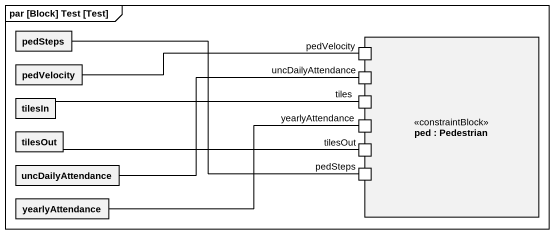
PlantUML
@startuml
mainframe par [Block] Test [Test]
rectangle pedSteps
rectangle "ped : Pedestrian" as ped <<constraintBlock>> {
  port pedVelocity
  port uncDailyAttendance
  port tiles
  port yearlyAttendance
  port "tilesOut" as tilesOut_2
  port "pedSteps" as pedSteps_2
}
rectangle "pedVelocity" as pedVelocity_2
rectangle tilesIn
rectangle tilesOut
rectangle "uncDailyAttendance" as uncDailyAttendance_2
rectangle "yearlyAttendance" as yearlyAttendance_2
pedSteps -right- pedSteps_2
pedVelocity_2 -right- pedVelocity
tilesIn -right- tiles
tilesOut -right- tilesOut_2
uncDailyAttendance_2 -right- uncDailyAttendance
yearlyAttendance_2 -right- yearlyAttendance
@enduml
